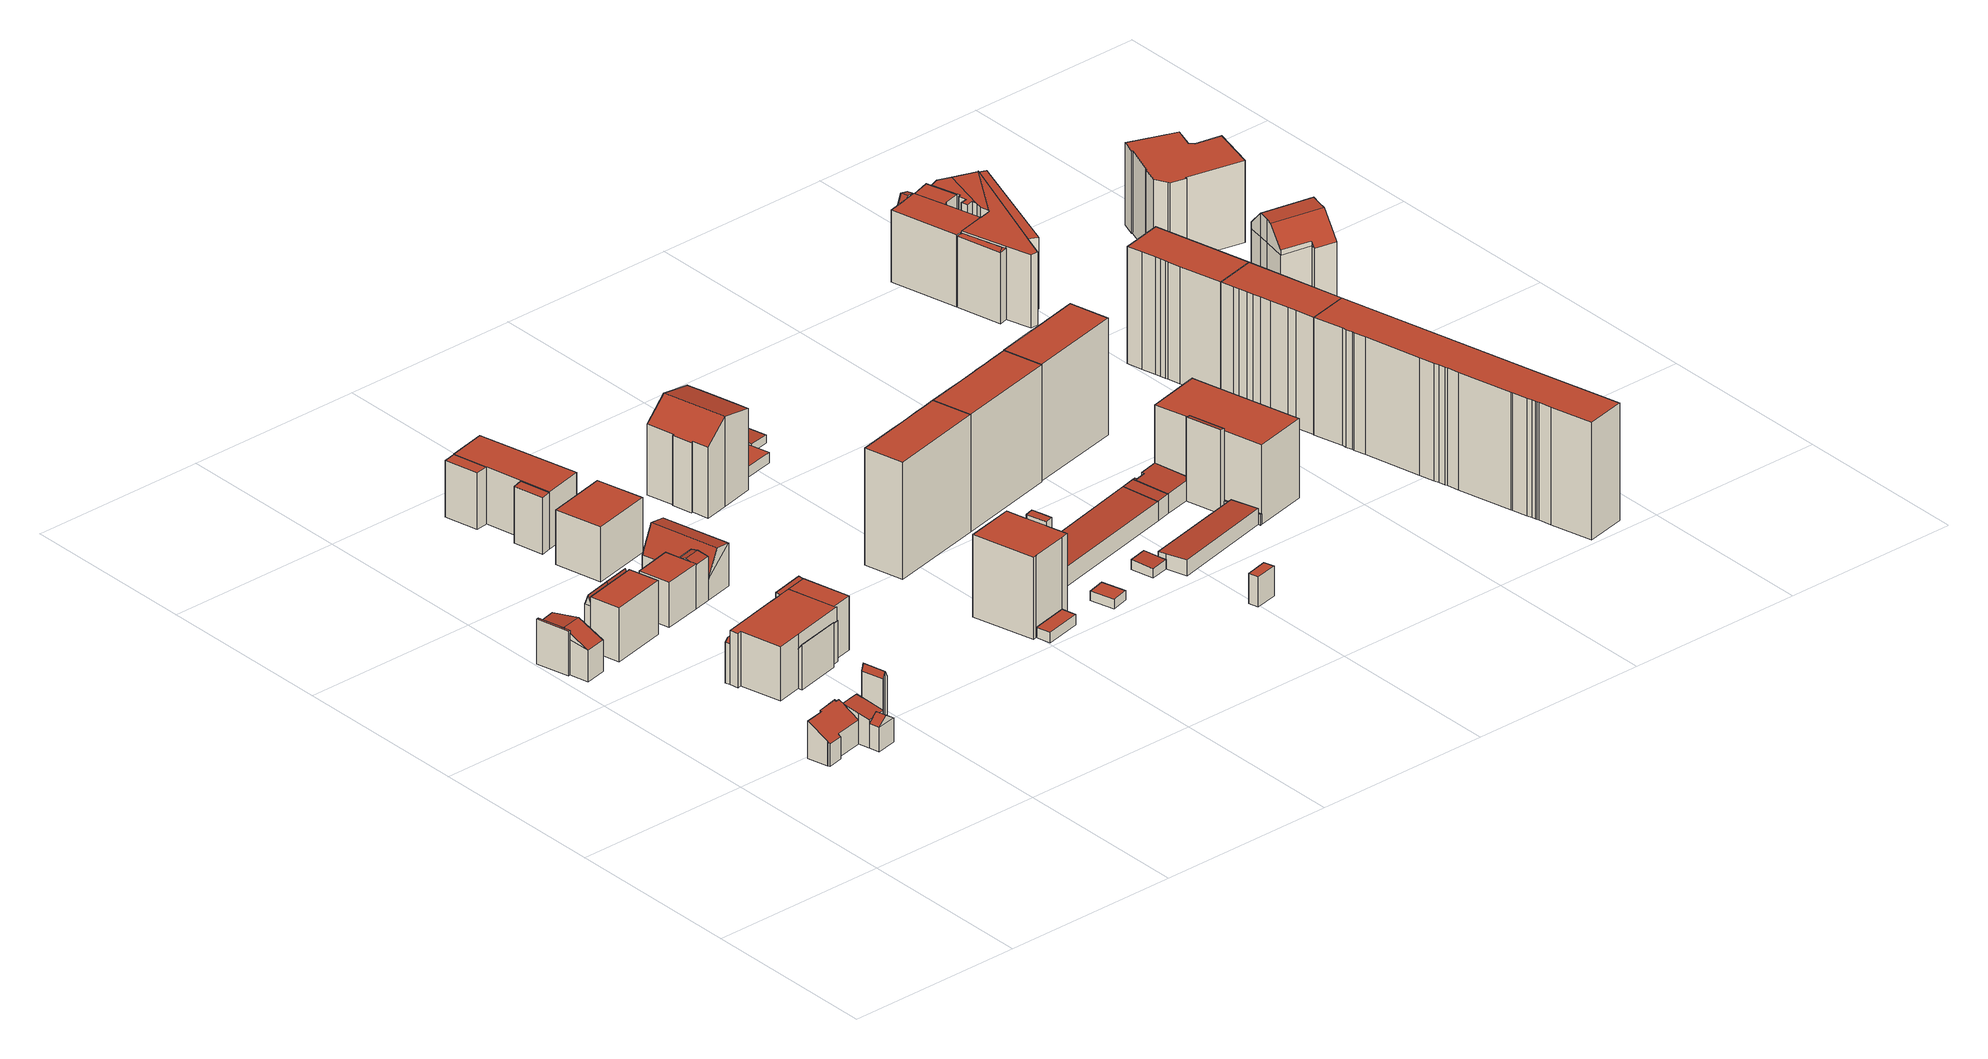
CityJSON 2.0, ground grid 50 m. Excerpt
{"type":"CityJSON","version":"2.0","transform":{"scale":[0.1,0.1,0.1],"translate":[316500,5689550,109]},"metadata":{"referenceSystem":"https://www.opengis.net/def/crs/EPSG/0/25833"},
"CityObjects":{
"building1":{"type":"Building","attributes":{"Gemeindeschluessel":14713000,"Geometrietyp2DReferenz":"3000","function":"31001_9998","roofType":"9999"},"children":["building1-1","building1-2"]},
"building1-1":{"type":"BuildingPart","attributes":{"Dachtyp_tdc":"tdcGableRoof","Dachneigung":27.53,"QualitaetDacherkennung":18,"Geometrietyp2DReferenz":"3000","roofType":"3100","measuredHeight":12.77},"parents":["building1"],"geometry":[{"type":"MultiSurface","lod":"2","boundaries":[[[0,1,2,3]],[[4,5,6,7]],[[5,0,3,6]],[[0,5,8]],[[1,0,8,9,10,11]],[[5,4,12,9,8]],[[3,2,13,7,6]],[[13,2,1,14]],[[7,13,14,4]],[[9,12,10]],[[11,14,1]],[[10,12,4,14,11]]],"semantics":{"surfaces":[{"type":"WallSurface"},{"type":"RoofSurface"},{"type":"GroundSurface"},{"type":"ClosureSurface"}],"values":[0,0,0,0,1,1,2,0,3,0,0,3]}}]},
"building1-2":{"type":"BuildingPart","attributes":{"Dachtyp_tdc":"tdcPolyFlatRoof","Dachneigung":0,"QualitaetDacherkennung":44,"Geometrietyp2DReferenz":"3000","roofType":"1000","measuredHeight":12.63},"parents":["building1"],"geometry":[{"type":"MultiSurface","lod":"2","boundaries":[[[15,16,17,13,14,11]],[[16,18,19,17]],[[18,20,4,7,19]],[[20,18,16,15,10,12]],[[13,17,19,7]],[[11,10,15]],[[12,4,20]],[[13,7,4,14]],[[14,4,12,10,11]]],"semantics":{"surfaces":[{"type":"WallSurface"},{"type":"RoofSurface"},{"type":"GroundSurface"},{"type":"ClosureSurface"}],"values":[0,0,0,1,2,0,0,3,3]}}]},
"building2":{"type":"Building","attributes":{"Gemeindeschluessel":14713000,"Geometrietyp2DReferenz":"3000","function":"31001_9998","roofType":"9999"},"children":["building2-1","building2-2","building2-3","building2-4"]},
"building2-1":{"type":"BuildingPart","attributes":{"Dachtyp_tdc":"tdcGableRoof","Dachneigung":11.84,"QualitaetDacherkennung":11,"Geometrietyp2DReferenz":"3000","roofType":"3100","measuredHeight":9.67},"parents":["building2"],"geometry":[{"type":"MultiSurface","lod":"2","boundaries":[[[21,22,23,24,25,26]],[[27,28,29,30]],[[28,31,32,29]],[[31,33,34,32]],[[31,28,27,35]],[[35,36,22,21,37,38,39,33,31]],[[25,24,40,30,29,32,34,41]],[[36,23,22]],[[40,24,23,36,35]],[[27,30,40,35]],[[39,42,43,41,34,33]],[[26,37,21]],[[38,42,39]],[[25,41,43,26]],[[26,43,42,38,37]]],"semantics":{"surfaces":[{"type":"WallSurface"},{"type":"RoofSurface"},{"type":"GroundSurface"},{"type":"ClosureSurface"}],"values":[0,0,0,0,1,1,2,0,3,3,3,0,0,3,3]}}]},
"building2-2":{"type":"BuildingPart","attributes":{"Dachtyp_tdc":"tdcFreeFormRoof","Dachneigung":64.24,"QualitaetDacherkennung":12,"Geometrietyp2DReferenz":"3000","roofType":"5000","measuredHeight":18.55},"parents":["building2"],"geometry":[{"type":"MultiSurface","lod":"2","boundaries":[[[44,45,46,34,33]],[[45,47,48,46]],[[47,49,50,48]],[[49,51,52,50]],[[51,53,54,52]],[[53,55,56,57,54]],[[53,51,49,47,45]],[[45,44,58,55,53]],[[34,46,48,50,52,54,57,41]],[[58,39,43,56,55]],[[43,41,57,56]],[[33,39,58,44]],[[33,34,41,43,39]]],"semantics":{"surfaces":[{"type":"WallSurface"},{"type":"RoofSurface"},{"type":"GroundSurface"},{"type":"ClosureSurface"}],"values":[0,0,0,0,0,0,1,1,2,0,3,0,3]}}]},
"building2-3":{"type":"BuildingPart","attributes":{"Dachtyp_tdc":"tdcPolyFlatRoof","Dachneigung":31.93,"QualitaetDacherkennung":30,"Geometrietyp2DReferenz":"3000","roofType":"2100","measuredHeight":10.83},"parents":["building2"],"geometry":[{"type":"MultiSurface","lod":"2","boundaries":[[[59,60,61,62]],[[60,63,64,61]],[[63,65,66,64]],[[65,67,68,66]],[[67,69,70,68]],[[69,71,72,70]],[[71,73,74,72]],[[73,75,76,74]],[[75,77,78,76]],[[77,79,80,78]],[[79,81,30,80]],[[81,27,30]],[[23,59,62,24]],[[23,36,81,79,77,75,73,71,69,67,65,63,60,59]],[[62,61,64,66,68,70,72,74,76,78,80,30,40,24]],[[36,35,27,81]],[[23,24,40,35,36]],[[35,40,30,27]]],"semantics":{"surfaces":[{"type":"WallSurface"},{"type":"RoofSurface"},{"type":"GroundSurface"},{"type":"ClosureSurface"}],"values":[0,0,0,0,0,0,0,0,0,0,0,0,0,1,2,0,3,3]}}]},
"building2-4":{"type":"BuildingPart","attributes":{"Dachtyp_tdc":"tdcGableRoof","Dachneigung":36.81,"QualitaetDacherkennung":69,"Geometrietyp2DReferenz":"3000","roofType":"3100","measuredHeight":8.99},"parents":["building2"],"geometry":[{"type":"MultiSurface","lod":"2","boundaries":[[[56,82,83,57]],[[82,84,85,83]],[[84,26,25,85]],[[84,82,86]],[[82,56,42,38,87,86]],[[26,84,86,87,37]],[[57,83,85,25,41]],[[43,41,25,26]],[[56,57,41,43]],[[43,42,56]],[[37,87,38]],[[26,37,38,42,43]]],"semantics":{"surfaces":[{"type":"WallSurface"},{"type":"RoofSurface"},{"type":"GroundSurface"},{"type":"ClosureSurface"}],"values":[0,0,0,0,1,1,2,3,3,0,0,3]}}]},
"building3":{"type":"Building","attributes":{"Dachtyp_tdc":"tdcFreeFormRoof","Gemeindeschluessel":14713000,"Dachneigung":71.29,"QualitaetDacherkennung":18,"Geometrietyp2DReferenz":"3000","function":"31001_9998","roofType":"5000","measuredHeight":15.23},"geometry":[{"type":"MultiSurface","lod":"2","boundaries":[[[88,89,90,91]],[[89,92,93,90]],[[92,94,95,93]],[[94,88,91,95]],[[96,97,94,92]],[[96,92,89]],[[97,96,89,88]],[[97,88,94]],[[91,90,93,95]]],"semantics":{"surfaces":[{"type":"WallSurface"},{"type":"RoofSurface"},{"type":"GroundSurface"}],"values":[0,0,0,0,1,0,1,0,2]}}]},
"building4":{"type":"Building","attributes":{"Dachtyp_tdc":"tdcPolyFlatRoof","Gemeindeschluessel":14713000,"Dachneigung":0,"QualitaetDacherkennung":51,"Geometrietyp2DReferenz":"3000","function":"31001_9998","roofType":"1000","measuredHeight":15.26},"geometry":[{"type":"MultiSurface","lod":"2","boundaries":[[[98,99,100,101]],[[99,102,103,100]],[[102,104,105,103]],[[104,106,107,105]],[[106,108,109,107]],[[108,110,111,109]],[[110,98,101,111]],[[110,108,106,104,102,99,98]],[[101,100,103,105,107,109,111]]],"semantics":{"surfaces":[{"type":"WallSurface"},{"type":"RoofSurface"},{"type":"GroundSurface"}],"values":[0,0,0,0,0,0,0,1,2]}}]},
"building5":{"type":"Building","attributes":{"Dachtyp_tdc":"tdcFreeFormRoof","Gemeindeschluessel":14713000,"Dachneigung":72.64,"QualitaetDacherkennung":22,"Geometrietyp2DReferenz":"3000","function":"31001_9998","roofType":"5000","measuredHeight":15.36},"geometry":[{"type":"MultiSurface","lod":"2","boundaries":[[[112,113,91,114]],[[113,115,95,91]],[[115,116,117,95]],[[116,112,114,117]],[[97,118,116,115]],[[97,115,113]],[[118,97,113,112]],[[118,112,116]],[[114,91,95,117]]],"semantics":{"surfaces":[{"type":"WallSurface"},{"type":"RoofSurface"},{"type":"GroundSurface"}],"values":[0,0,0,0,1,0,1,0,2]}}]},
"building6":{"type":"Building","attributes":{"Gemeindeschluessel":14713000,"Geometrietyp2DReferenz":"3000","function":"31001_9998","roofType":"9999"},"children":["building6-1","building6-2","building6-3","building6-4","building6-5"]},
"building6-1":{"type":"BuildingPart","attributes":{"Dachtyp_tdc":"tdcPolyFlatRoof","Dachneigung":0,"QualitaetDacherkennung":87,"Geometrietyp2DReferenz":"3000","roofType":"1000","measuredHeight":15.22},"parents":["building6"],"geometry":[{"type":"MultiSurface","lod":"2","boundaries":[[[119,120,121,122,123]],[[120,124,125,121]],[[120,119,126,124]],[[125,127,122,121]],[[126,128,127,125,124]],[[123,128,126,119]],[[122,127,128,123]]],"semantics":{"surfaces":[{"type":"WallSurface"},{"type":"RoofSurface"},{"type":"GroundSurface"},{"type":"ClosureSurface"}],"values":[0,0,1,2,3,0,3]}}]},
"building6-2":{"type":"BuildingPart","attributes":{"Dachtyp_tdc":"tdcPolyFlatRoof","Dachneigung":0,"QualitaetDacherkennung":69,"Geometrietyp2DReferenz":"3000","roofType":"1000","measuredHeight":15.21},"parents":["building6"],"geometry":[{"type":"MultiSurface","lod":"2","boundaries":[[[129,130,131,132,133]],[[130,134,135,131]],[[134,136,137,135]],[[136,138,139,140,137]],[[141,142,143,144,145,146]],[[124,147,148,149,125]],[[147,124,126,142,141,138,136,134,130,129]],[[132,131,135,137,140,150,145,144,127,125,149]],[[146,151,139,138,141]],[[146,145,150,151]],[[151,150,140,139]],[[128,143,142,126]],[[144,143,128,127]],[[125,127,128,126,124]],[[133,148,147,129]],[[133,132,149,148]]],"semantics":{"surfaces":[{"type":"WallSurface"},{"type":"RoofSurface"},{"type":"GroundSurface"},{"type":"ClosureSurface"}],"values":[0,0,0,0,0,0,1,2,0,3,3,0,3,3,0,3]}}]},
"building6-3":{"type":"BuildingPart","attributes":{"Dachtyp_tdc":"tdcPolyFlatRoof","Dachneigung":53.88,"QualitaetDacherkennung":31,"Geometrietyp2DReferenz":"3000","roofType":"2100","measuredHeight":12.71},"parents":["building6"],"geometry":[{"type":"MultiSurface","lod":"2","boundaries":[[[148,152,153,149]],[[152,154,155,153]],[[154,156,157,155]],[[156,158,159,157]],[[158,133,132,159]],[[133,158,156,154,152,148]],[[149,153,155,157,159,132]],[[148,149,132,133]]],"semantics":{"surfaces":[{"type":"WallSurface"},{"type":"RoofSurface"},{"type":"GroundSurface"},{"type":"ClosureSurface"}],"values":[0,0,0,0,0,1,2,3]}}]},
"building6-4":{"type":"BuildingPart","attributes":{"Dachtyp_tdc":"tdcPolyFlatRoof","Dachneigung":13.48,"QualitaetDacherkennung":32,"Geometrietyp2DReferenz":"3000","roofType":"2100","measuredHeight":15.5},"parents":["building6"],"geometry":[{"type":"MultiSurface","lod":"2","boundaries":[[[143,160,161,144]],[[160,162,163,161]],[[162,123,122,163]],[[123,162,160,143,128]],[[144,161,163,122,127]],[[127,122,123,128]],[[144,127,128,143]]],"semantics":{"surfaces":[{"type":"WallSurface"},{"type":"RoofSurface"},{"type":"GroundSurface"},{"type":"ClosureSurface"}],"values":[0,0,0,1,2,3,3]}}]},
"building6-5":{"type":"BuildingPart","attributes":{"Dachtyp_tdc":"tdcFreeFormRoof","Dachneigung":25.11,"QualitaetDacherkennung":14,"Geometrietyp2DReferenz":"3000","roofType":"5000","measuredHeight":12.63},"parents":["building6"],"geometry":[{"type":"MultiSurface","lod":"2","boundaries":[[[164,165,166,167]],[[165,168,169,166]],[[168,146,145,169]],[[139,164,167,140]],[[146,168,170]],[[168,165,171,170]],[[165,164,139,151,171]],[[151,146,170,171]],[[167,166,169,145,150,140]],[[150,145,146,151]],[[139,140,150,151]]],"semantics":{"surfaces":[{"type":"WallSurface"},{"type":"RoofSurface"},{"type":"GroundSurface"},{"type":"ClosureSurface"}],"values":[0,0,0,0,1,1,1,1,2,3,3]}}]},
"building7":{"type":"Building","attributes":{"Gemeindeschluessel":14713000,"Geometrietyp2DReferenz":"3000","function":"31001_9998","roofType":"9999"},"children":["building7-1","building7-2","building7-3"]},
"building7-1":{"type":"BuildingPart","attributes":{"Dachtyp_tdc":"tdcGableRoof","Dachneigung":10.33,"QualitaetDacherkennung":47,"Geometrietyp2DReferenz":"3000","roofType":"3100","measuredHeight":12.99},"parents":["building7"],"geometry":[{"type":"MultiSurface","lod":"2","boundaries":[[[172,173,174,175,176]],[[177,178,179,180,181]],[[177,173,182]],[[173,172,183,184,182]],[[178,177,182,184,185]],[[176,175,180,179]],[[177,181,174,173]],[[181,180,175,174]],[[176,179,178,172]],[[184,183,185]],[[185,183,172,178]]],"semantics":{"surfaces":[{"type":"WallSurface"},{"type":"RoofSurface"},{"type":"GroundSurface"},{"type":"ClosureSurface"}],"values":[0,0,0,1,1,2,0,3,3,0,3]}}]},
"building7-2":{"type":"BuildingPart","attributes":{"Dachtyp_tdc":"tdcGableRoof","Dachneigung":64.55,"QualitaetDacherkennung":21,"Geometrietyp2DReferenz":"3000","roofType":"3100","measuredHeight":13.06},"parents":["building7"],"geometry":[{"type":"MultiSurface","lod":"2","boundaries":[[[186,181,180,187]],[[174,188,189,175]],[[188,190,191,189]],[[190,186,187,191]],[[186,190,192,193]],[[188,174,181,193,192]],[[192,190,188]],[[186,193,181]],[[187,180,175,189,191]],[[175,180,181,174]]],"semantics":{"surfaces":[{"type":"WallSurface"},{"type":"RoofSurface"},{"type":"GroundSurface"},{"type":"ClosureSurface"}],"values":[0,0,0,0,1,1,0,0,2,3]}}]},
"building7-3":{"type":"BuildingPart","attributes":{"Dachtyp_tdc":"tdcPolyFlatRoof","Dachneigung":0,"QualitaetDacherkennung":35,"Geometrietyp2DReferenz":"3000","roofType":"1000","measuredHeight":12.71},"parents":["building7"],"geometry":[{"type":"MultiSurface","lod":"2","boundaries":[[[194,195,196,197]],[[195,198,172,176,196]],[[199,200,201,179,178]],[[200,194,197,201]],[[200,199,185,183,198,195,194]],[[197,196,176,179,201]],[[178,185,199]],[[183,172,198]],[[178,179,176,172]],[[178,172,183,185]]],"semantics":{"surfaces":[{"type":"WallSurface"},{"type":"RoofSurface"},{"type":"GroundSurface"},{"type":"ClosureSurface"}],"values":[0,0,0,0,1,2,0,0,3,3]}}]},
"building8":{"type":"Building","attributes":{"Dachtyp_tdc":"tdcPolyFlatRoof","Gemeindeschluessel":14713000,"Dachneigung":0,"QualitaetDacherkennung":53,"Geometrietyp2DReferenz":"3000","function":"31001_9998","roofType":"1000","measuredHeight":15.48},"geometry":[{"type":"MultiSurface","lod":"2","boundaries":[[[202,203,204,205]],[[203,206,207,204]],[[206,208,209,207]],[[208,202,205,209]],[[208,206,203,202]],[[205,204,207,209]]],"semantics":{"surfaces":[{"type":"WallSurface"},{"type":"RoofSurface"},{"type":"GroundSurface"}],"values":[0,0,0,0,1,2]}}]},
"building9":{"type":"Building","attributes":{"Gemeindeschluessel":14713000,"Geometrietyp2DReferenz":"3000","function":"31001_9998","roofType":"9999"},"children":["building9-1","building9-2","building9-3"]},
"building9-1":{"type":"BuildingPart","attributes":{"Dachtyp_tdc":"tdcPolyFlatRoof","Dachneigung":0,"QualitaetDacherkennung":76,"Geometrietyp2DReferenz":"3000","roofType":"1000","measuredHeight":16.11},"parents":["building9"],"geometry":[{"type":"MultiSurface","lod":"2","boundaries":[[[210,211,212,213]],[[211,214,215,216,212]],[[217,218,219,220,221,222]],[[223,210,213,224,225]],[[223,218,217,214,211,210]],[[213,212,216,221,220,224]],[[222,215,214,217]],[[222,221,216,215]],[[225,219,218,223]],[[225,224,220,219]]],"semantics":{"surfaces":[{"type":"WallSurface"},{"type":"RoofSurface"},{"type":"GroundSurface"},{"type":"ClosureSurface"}],"values":[0,0,0,0,1,2,0,3,0,3]}}]},
"building9-2":{"type":"BuildingPart","attributes":{"Dachtyp_tdc":"tdcPolyFlatRoof","Dachneigung":0,"QualitaetDacherkennung":71,"Geometrietyp2DReferenz":"3000","roofType":"1000","measuredHeight":16.05},"parents":["building9"],"geometry":[{"type":"MultiSurface","lod":"2","boundaries":[[[215,226,227,216]],[[226,228,229,227]],[[228,222,221,229]],[[222,228,226,215]],[[216,227,229,221]],[[216,221,222,215]]],"semantics":{"surfaces":[{"type":"WallSurface"},{"type":"RoofSurface"},{"type":"GroundSurface"},{"type":"ClosureSurface"}],"values":[0,0,0,1,2,3]}}]},
"building9-3":{"type":"BuildingPart","attributes":{"Dachtyp_tdc":"tdcPolyFlatRoof","Dachneigung":0,"QualitaetDacherkennung":72,"Geometrietyp2DReferenz":"3000","roofType":"1000","measuredHeight":16.06},"parents":["building9"],"geometry":[{"type":"MultiSurface","lod":"2","boundaries":[[[219,230,231,220]],[[230,232,233,231]],[[232,225,224,233]],[[225,232,230,219]],[[220,231,233,224]],[[220,224,225,219]]],"semantics":{"surfaces":[{"type":"WallSurface"},{"type":"RoofSurface"},{"type":"GroundSurface"},{"type":"ClosureSurface"}],"values":[0,0,0,1,2,3]}}]},
"building10":{"type":"Building","attributes":{"Dachtyp_tdc":"tdcPolyFlatRoof","Gemeindeschluessel":14713000,"Dachneigung":0,"QualitaetDacherkennung":33,"Geometrietyp2DReferenz":"3000","function":"31001_2000","roofType":"1000","measuredHeight":2.92},"geometry":[{"type":"MultiSurface","lod":"2","boundaries":[[[234,235,236,237]],[[235,238,239,236]],[[238,240,241,239]],[[240,234,237,241]],[[240,238,235,234]],[[237,236,239,241]]],"semantics":{"surfaces":[{"type":"WallSurface"},{"type":"RoofSurface"},{"type":"GroundSurface"}],"values":[0,0,0,0,1,2]}}]},
"building11":{"type":"Building","attributes":{"Gemeindeschluessel":14713000,"Geometrietyp2DReferenz":"3000","function":"31001_9998","roofType":"9999"},"children":["building11-1","building11-2"]},
"building11-1":{"type":"BuildingPart","attributes":{"Dachtyp_tdc":"tdcPolyFlatRoof","Dachneigung":0,"QualitaetDacherkennung":59,"Geometrietyp2DReferenz":"3000","roofType":"1000","measuredHeight":23.24},"parents":["building11"],"geometry":[{"type":"MultiSurface","lod":"2","boundaries":[[[242,243,244,245]],[[243,246,247,244]],[[248,249,250,251]],[[249,252,236,250]],[[252,253,237,236]],[[253,254,255,237]],[[254,242,245,255]],[[254,253,252,249,248,246,243,242]],[[245,244,247,251,250,236,237,255]],[[251,247,246,248]]],"semantics":{"surfaces":[{"type":"WallSurface"},{"type":"RoofSurface"},{"type":"GroundSurface"},{"type":"ClosureSurface"}],"values":[0,0,0,0,0,0,0,1,2,3]}}]},
"building11-2":{"type":"BuildingPart","attributes":{"Dachtyp_tdc":"tdcPolyFlatRoof","Dachneigung":3.99,"QualitaetDacherkennung":58,"Geometrietyp2DReferenz":"3000","roofType":"2100","measuredHeight":24.47},"parents":["building11"],"geometry":[{"type":"MultiSurface","lod":"2","boundaries":[[[256,257,258,247,246]],[[257,259,260,258]],[[259,261,262,260]],[[261,263,248,251,262]],[[261,259,257,256,263]],[[251,247,258,260,262]],[[256,246,248,263]],[[246,247,251,248]]],"semantics":{"surfaces":[{"type":"WallSurface"},{"type":"RoofSurface"},{"type":"GroundSurface"},{"type":"ClosureSurface"}],"values":[0,0,0,0,1,2,0,3]}}]},
"building12":{"type":"Building","attributes":{"Dachtyp_tdc":"tdcGableRoof","Gemeindeschluessel":14713000,"Dachneigung":14.08,"QualitaetDacherkennung":28,"Geometrietyp2DReferenz":"3000","function":"31001_9998","roofType":"3100","measuredHeight":25.43},"geometry":[{"type":"MultiSurface","lod":"2","boundaries":[[[264,265,266,267]],[[265,268,269,266]],[[268,270,271,269]],[[270,272,273,271]],[[272,274,275,273]],[[274,276,277,275]],[[276,278,279,277]],[[278,280,281,279]],[[280,282,283,281]],[[282,284,285,283]],[[284,286,287,285]],[[286,288,289,287]],[[288,290,291,289]],[[290,292,293,291]],[[292,264,267,293]],[[288,286,284,282,280,278,276,274,272]],[[272,270,268,265,264,292,290,288]],[[267,266,269,271,273,275,277,279,281,283,285,287,289,291,293]]],"semantics":{"surfaces":[{"type":"WallSurface"},{"type":"RoofSurface"},{"type":"GroundSurface"}],"values":[0,0,0,0,0,0,0,0,0,0,0,0,0,0,0,1,1,2]}}]},
"building13":{"type":"Building","attributes":{"Dachtyp_tdc":"tdcPolyFlatRoof","Gemeindeschluessel":14713000,"Dachneigung":0,"QualitaetDacherkennung":36,"Geometrietyp2DReferenz":"3000","function":"31001_9998","roofType":"1000","measuredHeight":33.18},"geometry":[{"type":"MultiSurface","lod":"2","boundaries":[[[294,295,296,297]],[[295,298,299,296]],[[298,300,301,299]],[[300,302,303,301]],[[302,304,305,303]],[[304,306,307,305]],[[306,308,309,307]],[[308,310,311,309]],[[310,312,313,311]],[[312,294,297,313]],[[312,310,308,306,304,302,300,298,295,294]],[[297,296,299,301,303,305,307,309,311,313]]],"semantics":{"surfaces":[{"type":"WallSurface"},{"type":"RoofSurface"},{"type":"GroundSurface"}],"values":[0,0,0,0,0,0,0,0,0,0,1,2]}}]},
"building14":{"type":"Building","attributes":{"Dachtyp_tdc":"tdcPolyFlatRoof","Gemeindeschluessel":14713000,"Dachneigung":0,"QualitaetDacherkennung":81,"Geometrietyp2DReferenz":"3000","function":"31001_2000","roofType":"1000","measuredHeight":2.69},"geometry":[{"type":"MultiSurface","lod":"2","boundaries":[[[314,315,316,317]],[[315,318,319,316]],[[318,320,321,319]],[[320,314,317,321]],[[320,318,315,314]],[[317,316,319,321]]],"semantics":{"surfaces":[{"type":"WallSurface"},{"type":"RoofSurface"},{"type":"GroundSurface"}],"values":[0,0,0,0,1,2]}}]},
"building15":{"type":"Building","attributes":{"Dachtyp_tdc":"tdcPolyFlatRoof","Gemeindeschluessel":14713000,"Dachneigung":0,"QualitaetDacherkennung":0,"Geometrietyp2DReferenz":"3000","BezugspunktDach":"2000","function":"31001_9998","measuredHeight":3},"geometry":[{"type":"MultiSurface","lod":"2","boundaries":[[[322,323,324,325]],[[325,324,326,327]],[[324,323,328,326]],[[323,322,329,328]],[[322,325,327,329]],[[327,326,328,329]]],"semantics":{"surfaces":[{"type":"RoofSurface"},{"type":"WallSurface"},{"type":"GroundSurface"}],"values":[0,1,1,1,1,2]}}]},
"building16":{"type":"Building","attributes":{"Dachtyp_tdc":"tdcPolyFlatRoof","Gemeindeschluessel":14713000,"Dachneigung":3.05,"QualitaetDacherkennung":77,"Geometrietyp2DReferenz":"3000","function":"31001_9998","roofType":"2100","measuredHeight":6.07},"geometry":[{"type":"MultiSurface","lod":"2","boundaries":[[[330,331,332,333]],[[331,334,335,332]],[[334,336,337,335]],[[336,338,339,337]],[[338,340,341,339]],[[340,342,343,341]],[[342,330,333,343]],[[342,340,338,336,334,331,330]],[[333,332,335,337,339,341,343]]],"semantics":{"surfaces":[{"type":"WallSurface"},{"type":"RoofSurface"},{"type":"GroundSurface"}],"values":[0,0,0,0,0,0,0,1,2]}}]},
"building17":{"type":"Building","attributes":{"Dachtyp_tdc":"tdcPolyFlatRoof","Gemeindeschluessel":14713000,"Dachneigung":3.43,"QualitaetDacherkennung":65,"Geometrietyp2DReferenz":"3000","function":"31001_9998","roofType":"2100","measuredHeight":2.63},"geometry":[{"type":"MultiSurface","lod":"2","boundaries":[[[344,345,346,347]],[[345,348,349,346]],[[348,350,351,349]],[[350,344,347,351]],[[350,348,345,344]],[[347,346,349,351]]],"semantics":{"surfaces":[{"type":"WallSurface"},{"type":"RoofSurface"},{"type":"GroundSurface"}],"values":[0,0,0,0,1,2]}}]},
"building18":{"type":"Building","attributes":{"Dachtyp_tdc":"tdcPolyFlatRoof","Gemeindeschluessel":14713000,"Dachneigung":2.77,"QualitaetDacherkennung":77,"Geometrietyp2DReferenz":"3000","function":"31001_2000","roofType":"2100","measuredHeight":2.94},"geometry":[{"type":"MultiSurface","lod":"2","boundaries":[[[352,353,354,355]],[[353,356,357,354]],[[356,358,359,357]],[[358,360,361,359]],[[360,352,355,361]],[[360,358,356,353,352]],[[355,354,357,359,361]]],"semantics":{"surfaces":[{"type":"WallSurface"},{"type":"RoofSurface"},{"type":"GroundSurface"}],"values":[0,0,0,0,0,1,2]}}]},
"building19":{"type":"Building","attributes":{"Dachtyp_tdc":"tdcPolyFlatRoof","Gemeindeschluessel":14713000,"Dachneigung":0,"QualitaetDacherkennung":54,"Geometrietyp2DReferenz":"3000","function":"31001_2000","roofType":"1000","measuredHeight":8.53},"geometry":[{"type":"MultiSurface","lod":"2","boundaries":[[[362,363,364,365]],[[363,366,367,364]],[[366,368,369,367]],[[368,362,365,369]],[[368,366,363,362]],[[365,364,367,369]]],"semantics":{"surfaces":[{"type":"WallSurface"},{"type":"RoofSurface"},{"type":"GroundSurface"}],"values":[0,0,0,0,1,2]}}]},
"building20":{"type":"Building","attributes":{"Dachtyp_tdc":"tdcPolyFlatRoof","Gemeindeschluessel":14713000,"Dachneigung":0,"QualitaetDacherkennung":38,"Geometrietyp2DReferenz":"3000","function":"31001_9998","roofType":"1000","measuredHeight":33.11},"geometry":[{"type":"MultiSurface","lod":"2","boundaries":[[[312,310,311,313]],[[310,370,371,311]],[[370,372,373,371]],[[372,374,375,373]],[[374,376,377,375]],[[376,378,379,377]],[[378,380,381,379]],[[380,382,383,381]],[[382,384,385,383]],[[384,386,387,385]],[[386,388,389,387]],[[388,390,391,389]],[[390,312,313,391]],[[390,388,386,384,382,380,378,376,374,372,370,310,312]],[[313,311,371,373,375,377,379,381,383,385,387,389,391]]],"semantics":{"surfaces":[{"type":"WallSurface"},{"type":"RoofSurface"},{"type":"GroundSurface"}],"values":[0,0,0,0,0,0,0,0,0,0,0,0,0,1,2]}}]},
"building21":{"type":"Building","attributes":{"Dachtyp_tdc":"tdcPolyFlatRoof","Gemeindeschluessel":14713000,"Dachneigung":2.66,"QualitaetDacherkennung":83,"Geometrietyp2DReferenz":"3000","function":"31001_9998","roofType":"2100","measuredHeight":4.47},"geometry":[{"type":"MultiSurface","lod":"2","boundaries":[[[392,393,394,395]],[[393,396,361,394]],[[396,397,359,361]],[[397,398,399,359]],[[398,392,395,399]],[[398,397,396,393,392]],[[395,394,361,359,399]]],"semantics":{"surfaces":[{"type":"WallSurface"},{"type":"RoofSurface"},{"type":"GroundSurface"}],"values":[0,0,0,0,0,1,2]}}]},
"building22":{"type":"Building","attributes":{"Dachtyp_tdc":"tdcPolyFlatRoof","Gemeindeschluessel":14713000,"Dachneigung":3.14,"QualitaetDacherkennung":85,"Geometrietyp2DReferenz":"3000","function":"31001_9998","roofType":"2100","measuredHeight":6.06},"geometry":[{"type":"MultiSurface","lod":"2","boundaries":[[[400,401,402,403]],[[401,342,343,402]],[[342,340,341,343]],[[340,400,403,341]],[[340,342,401,400]],[[403,402,343,341]]],"semantics":{"surfaces":[{"type":"WallSurface"},{"type":"RoofSurface"},{"type":"GroundSurface"}],"values":[0,0,0,0,1,2]}}]},
"building23":{"type":"Building","attributes":{"Dachtyp_tdc":"tdcPolyFlatRoof","Gemeindeschluessel":14713000,"Dachneigung":3.06,"QualitaetDacherkennung":70,"Geometrietyp2DReferenz":"3000","function":"31001_9998","roofType":"2100","measuredHeight":6.09},"geometry":[{"type":"MultiSurface","lod":"2","boundaries":[[[404,405,402,406]],[[405,400,403,402]],[[400,407,408,403]],[[407,409,410,408]],[[409,411,412,410]],[[411,413,414,412]],[[413,415,416,414]],[[415,417,418,416]],[[417,404,406,418]],[[417,415,413,411,409,407,400,405,404]],[[406,402,403,408,410,412,414,416,418]]],"semantics":{"surfaces":[{"type":"WallSurface"},{"type":"RoofSurface"},{"type":"GroundSurface"}],"values":[0,0,0,0,0,0,0,0,0,1,2]}}]},
"building24":{"type":"Building","attributes":{"Dachtyp_tdc":"tdcPolyFlatRoof","Gemeindeschluessel":14713000,"Dachneigung":0,"QualitaetDacherkennung":42,"Geometrietyp2DReferenz":"3000","function":"31001_9998","roofType":"1000","measuredHeight":33.04},"geometry":[{"type":"MultiSurface","lod":"2","boundaries":[[[419,420,421,422]],[[420,423,424,421]],[[423,425,426,424]],[[425,427,428,426]],[[427,429,430,428]],[[429,431,432,430]],[[431,433,434,432]],[[433,435,436,434]],[[435,419,422,436]],[[435,433,431,429,427,425,423,420,419]],[[422,421,424,426,428,430,432,434,436]]],"semantics":{"surfaces":[{"type":"WallSurface"},{"type":"RoofSurface"},{"type":"GroundSurface"}],"values":[0,0,0,0,0,0,0,0,0,1,2]}}]},
"building25":{"type":"Building","attributes":{"Gemeindeschluessel":14713000,"Geometrietyp2DReferenz":"3000","function":"31001_9998","roofType":"9999"},"children":["building25-1","building25-2","building25-3"]},
"building25-1":{"type":"BuildingPart","attributes":{"Dachtyp_tdc":"tdcPolyFlatRoof","Dachneigung":0,"QualitaetDacherkennung":0,"Geometrietyp2DReferenz":"3000","roofType":"9999","measuredHeight":3},"parents":["building25"],"geometry":[{"type":"MultiSurface","lod":"2","boundaries":[[[437,438,439,440,441,442,443]],[[442,441,444,445]],[[441,440,395,444]],[[440,439,399,395]],[[439,438,446,399]],[[437,443,418,447]],[[418,445,444,395,399,446,447]],[[445,418,443,442]],[[447,446,438,437]]],"semantics":{"surfaces":[{"type":"RoofSurface"},{"type":"WallSurface"},{"type":"GroundSurface"},{"type":"ClosureSurface"}],"values":[0,1,1,1,1,1,2,3,3]}}]},
"building25-2":{"type":"BuildingPart","attributes":{"Dachtyp_tdc":"tdcPolyFlatRoof","Dachneigung":14.66,"QualitaetDacherkennung":34,"Geometrietyp2DReferenz":"3000","roofType":"2100","measuredHeight":23.75},"parents":["building25"],"geometry":[{"type":"MultiSurface","lod":"2","boundaries":[[[448,449,437,447,406]],[[450,451,452,446,438]],[[451,448,406,452]],[[451,450,449,448]],[[406,447,446,452]],[[438,437,449,450]],[[438,446,447,437]]],"semantics":{"surfaces":[{"type":"WallSurface"},{"type":"RoofSurface"},{"type":"GroundSurface"},{"type":"ClosureSurface"}],"values":[0,0,0,1,2,0,3]}}]},
"building25-3":{"type":"BuildingPart","attributes":{"Dachtyp_tdc":"tdcPolyFlatRoof","Dachneigung":0,"QualitaetDacherkennung":46,"Geometrietyp2DReferenz":"3000","roofType":"1000","measuredHeight":22.43},"parents":["building25"],"geometry":[{"type":"MultiSurface","lod":"2","boundaries":[[[453,454,455,456]],[[454,457,458,455]],[[457,459,460,458]],[[459,461,442,445,460]],[[462,463,416,418,443]],[[463,453,456,416]],[[463,462,461,459,457,454,453]],[[456,455,458,460,445,418,416]],[[443,442,461,462]],[[443,418,445,442]]],"semantics":{"surfaces":[{"type":"WallSurface"},{"type":"RoofSurface"},{"type":"GroundSurface"},{"type":"ClosureSurface"}],"values":[0,0,0,0,0,0,1,2,0,3]}}]},
"building26":{"type":"Building","attributes":{"Dachtyp_tdc":"tdcPolyFlatRoof","Gemeindeschluessel":14713000,"Dachneigung":0,"QualitaetDacherkennung":80,"Geometrietyp2DReferenz":"3000","function":"31001_9998","roofType":"1000","measuredHeight":33.21},"geometry":[{"type":"MultiSurface","lod":"2","boundaries":[[[464,465,466,467]],[[465,468,469,466]],[[468,470,471,469]],[[470,472,473,471]],[[472,474,475,473]],[[474,476,477,475]],[[476,478,479,477]],[[478,480,481,479]],[[480,482,483,481]],[[482,484,485,483]],[[484,486,487,485]],[[486,488,489,487]],[[488,490,491,489]],[[490,492,493,491]],[[492,494,495,493]],[[494,496,497,495]],[[496,498,499,497]],[[498,500,501,499]],[[500,502,503,501]],[[502,504,505,503]],[[504,506,507,505]],[[506,508,509,507]],[[508,510,511,509]],[[510,464,467,511]],[[510,508,506,504,502,500,498,496,494,492,490,488,486,484,482,480,478,476,474,472,470,468,465,464]],[[467,466,469,471,473,475,477,479,481,483,485,487,489,491,493,495,497,499,501,503,505,507,509,511]]],"semantics":{"surfaces":[{"type":"WallSurface"},{"type":"RoofSurface"},{"type":"GroundSurface"}],"values":[0,0,0,0,0,0,0,0,0,0,0,0,0,0,0,0,0,0,0,0,0,0,0,0,1,2]}}]},
"building27":{"type":"Building","attributes":{"Dachtyp_tdc":"tdcPolyFlatRoof","Gemeindeschluessel":14713000,"Dachneigung":0,"QualitaetDacherkennung":71,"Geometrietyp2DReferenz":"3000","function":"31001_9998","roofType":"1000","measuredHeight":33.08},"geometry":[{"type":"MultiSurface","lod":"2","boundaries":[[[486,512,513,514]],[[512,515,516,513]],[[515,517,518,516]],[[517,519,520,518]],[[519,521,522,520]],[[521,523,524,522]],[[523,525,526,524]],[[525,527,528,526]],[[527,529,530,528]],[[529,531,532,530]],[[531,488,533,532]],[[488,486,514,533]],[[488,531,529,527,525,523,521,519,517,515,512,486]],[[514,513,516,518,520,522,524,526,528,530,532,533]]],"semantics":{"surfaces":[{"type":"WallSurface"},{"type":"RoofSurface"},{"type":"GroundSurface"}],"values":[0,0,0,0,0,0,0,0,0,0,0,0,1,2]}}]},
"building28":{"type":"Building","attributes":{"Dachtyp_tdc":"tdcPolyFlatRoof","Gemeindeschluessel":14713000,"Dachneigung":0,"QualitaetDacherkennung":62,"Geometrietyp2DReferenz":"3000","function":"31001_9998","roofType":"1000","measuredHeight":33.08},"geometry":[{"type":"MultiSurface","lod":"2","boundaries":[[[534,535,536,537]],[[535,538,539,536]],[[538,540,541,539]],[[540,542,543,541]],[[542,544,545,543]],[[544,546,547,545]],[[546,531,532,547]],[[531,529,530,532]],[[529,548,549,530]],[[548,534,537,549]],[[548,529,531,546,544,542,540,538,535,534]],[[537,536,539,541,543,545,547,532,530,549]]],"semantics":{"surfaces":[{"type":"WallSurface"},{"type":"RoofSurface"},{"type":"GroundSurface"}],"values":[0,0,0,0,0,0,0,0,0,0,1,2]}}]},
"building29":{"type":"Building","attributes":{"Gemeindeschluessel":14713000,"Geometrietyp2DReferenz":"3000","function":"31001_9998","roofType":"9999"},"children":["building29-1","building29-2","building29-3","building29-4","building29-5","building29-6","building29-7","building29-8","building29-9"]},
"building29-1":{"type":"BuildingPart","attributes":{"Dachtyp_tdc":"tdcPolyFlatRoof","Dachneigung":0,"QualitaetDacherkennung":38,"Geometrietyp2DReferenz":"3000","roofType":"1000","measuredHeight":20.47},"parents":["building29"],"geometry":[{"type":"MultiSurface","lod":"2","boundaries":[[[550,551,552,553,554]],[[551,555,556,552]],[[555,557,558,556]],[[557,559,558]],[[560,561,562,563,564]],[[561,565,566,562]],[[565,567,568,569,566]],[[570,567,565,561,560,571,557,555,551,550]],[[553,552,556,558,572,563,562,566,569,573]],[[574,559,557,571]],[[572,558,559,574,575]],[[564,575,574,571,560]],[[564,563,572,575]],[[576,568,567,570,577]],[[576,573,569,568]],[[554,577,570,550]],[[553,573,576,577,554]]],"semantics":{"surfaces":[{"type":"WallSurface"},{"type":"RoofSurface"},{"type":"GroundSurface"},{"type":"ClosureSurface"}],"values":[0,0,0,0,0,0,0,1,2,0,3,0,3,0,3,0,3]}}]},
"building29-2":{"type":"BuildingPart","attributes":{"Dachtyp_tdc":"tdcPolyFlatRoof","Dachneigung":0,"QualitaetDacherkennung":57,"Geometrietyp2DReferenz":"3000","roofType":"1000","measuredHeight":20.28},"parents":["building29"],"geometry":[{"type":"MultiSurface","lod":"2","boundaries":[[[578,554,553,579,580]],[[581,582,583,584,585]],[[582,586,587,583]],[[586,588,589,590,587]],[[591,592,593,594,588,586,582,581,577,554,578]],[[553,573,584,583,587,590,595,596,579]],[[585,576,577,581]],[[573,553,554,577,576]],[[585,584,573,576]],[[594,589,588]],[[592,597,595,590,589]],[[592,589,594,593]],[[598,597,592,591]],[[598,599,596,595,597]],[[580,599,598,591,578]],[[580,579,596,599]]],"semantics":{"surfaces":[{"type":"WallSurface"},{"type":"RoofSurface"},{"type":"GroundSurface"},{"type":"ClosureSurface"}],"values":[0,0,0,0,1,2,0,3,3,0,3,3,0,3,0,3]}}]},
"building29-3":{"type":"BuildingPart","attributes":{"Dachtyp_tdc":"tdcFreeFormRoof","Dachneigung":34.98,"QualitaetDacherkennung":28,"Geometrietyp2DReferenz":"3000","roofType":"5000","measuredHeight":20.84},"parents":["building29"],"geometry":[{"type":"MultiSurface","lod":"2","boundaries":[[[568,600,601,569]],[[600,585,584,601]],[[602,576,585]],[[603,602,585,600]],[[603,600,568]],[[602,603,568,576]],[[569,601,584,573]],[[584,585,576,573]],[[569,573,576,568]]],"semantics":{"surfaces":[{"type":"WallSurface"},{"type":"RoofSurface"},{"type":"GroundSurface"},{"type":"ClosureSurface"}],"values":[0,0,1,1,1,1,2,3,3]}}]},
"building29-4":{"type":"BuildingPart","attributes":{"Dachtyp_tdc":"tdcGableRoof","Dachneigung":66.9,"QualitaetDacherkennung":12,"Geometrietyp2DReferenz":"3000","roofType":"3100","measuredHeight":20.95},"parents":["building29"],"geometry":[{"type":"MultiSurface","lod":"2","boundaries":[[[589,604,605,590]],[[604,606,607,605]],[[606,592,595,607]],[[606,604,608]],[[604,589,594,609,608]],[[592,606,608,609,593]],[[590,605,607,595]],[[589,590,595,592]],[[593,609,594]],[[592,593,594,589]]],"semantics":{"surfaces":[{"type":"WallSurface"},{"type":"RoofSurface"},{"type":"GroundSurface"},{"type":"ClosureSurface"}],"values":[0,0,0,0,1,1,2,3,0,3]}}]},
"building29-5":{"type":"BuildingPart","attributes":{"Dachtyp_tdc":"tdcPolyFlatRoof","Dachneigung":0,"QualitaetDacherkennung":40,"Geometrietyp2DReferenz":"3000","roofType":"1000","measuredHeight":20.17},"parents":["building29"],"geometry":[{"type":"MultiSurface","lod":"2","boundaries":[[[575,610,611,572]],[[610,612,613,611]],[[612,564,563,613]],[[564,612,610,575]],[[572,611,613,563]],[[572,563,564,575]]],"semantics":{"surfaces":[{"type":"WallSurface"},{"type":"RoofSurface"},{"type":"GroundSurface"},{"type":"ClosureSurface"}],"values":[0,0,0,1,2,3]}}]},
"building29-6":{"type":"BuildingPart","attributes":{"Dachtyp_tdc":"tdcFreeFormRoof","Dachneigung":63.9,"QualitaetDacherkennung":39,"Geometrietyp2DReferenz":"3000","roofType":"5000","measuredHeight":17.72},"parents":["building29"],"geometry":[{"type":"MultiSurface","lod":"2","boundaries":[[[614,615,616,617]],[[615,580,579,616]],[[618,614,617,619]],[[580,615,620]],[[615,614,621,620]],[[614,618,621]],[[618,599,580,620,621]],[[617,616,579,596,619]],[[599,596,579,580]],[[619,596,599,618]]],"semantics":{"surfaces":[{"type":"WallSurface"},{"type":"RoofSurface"},{"type":"GroundSurface"},{"type":"ClosureSurface"}],"values":[0,0,0,1,1,1,1,2,3,3]}}]},
"building29-7":{"type":"BuildingPart","attributes":{"Dachtyp_tdc":"tdcPolyFlatRoof","Dachneigung":0,"QualitaetDacherkennung":43,"Geometrietyp2DReferenz":"3000","roofType":"1000","measuredHeight":20.39},"parents":["building29"],"geometry":[{"type":"MultiSurface","lod":"2","boundaries":[[[559,622,623,558]],[[622,624,625,623]],[[626,574,572,627]],[[574,626,624,622,559]],[[623,625,627,572,558]],[[626,627,625,624]],[[558,572,574,559]]],"semantics":{"surfaces":[{"type":"WallSurface"},{"type":"RoofSurface"},{"type":"GroundSurface"},{"type":"ClosureSurface"}],"values":[0,0,0,1,2,3,3]}}]},
"building29-8":{"type":"BuildingPart","attributes":{"Dachtyp_tdc":"tdcPolyFlatRoof","Dachneigung":0,"QualitaetDacherkennung":35,"Geometrietyp2DReferenz":"3000","roofType":"1000","measuredHeight":20.39},"parents":["building29"],"geometry":[{"type":"MultiSurface","lod":"2","boundaries":[[[628,629,630,631]],[[629,632,630]],[[633,634,635,636,637]],[[634,626,627,635]],[[638,639,625,624]],[[638,640,641,639]],[[640,642,643,641]],[[642,644,645,643]],[[644,646,647,645]],[[646,628,631,647]],[[646,644,642,640,638,624,626,634,633,629,628]],[[631,630,636,635,627,625,639,641,643,645,647]],[[637,632,629,633]],[[637,636,630,632]],[[626,624,625,627]]],"semantics":{"surfaces":[{"type":"WallSurface"},{"type":"RoofSurface"},{"type":"GroundSurface"},{"type":"ClosureSurface"}],"values":[0,0,0,0,0,0,0,0,0,0,1,2,0,3,3]}}]},
"building29-9":{"type":"BuildingPart","attributes":{"Dachtyp_tdc":"tdcPolyFlatRoof","Dachneigung":0,"QualitaetDacherkennung":42,"Geometrietyp2DReferenz":"3000","roofType":"1000","measuredHeight":20.17},"parents":["building29"],"geometry":[{"type":"MultiSurface","lod":"2","boundaries":[[[648,637,636,649]],[[632,650,651,630]],[[650,652,618,619,651]],[[597,648,649,595]],[[597,598,652,650,632,637,648]],[[649,636,630,651,619,596,595]],[[630,636,637,632]],[[599,618,652,598]],[[599,596,619,618]],[[595,596,599,598,597]]],"semantics":{"surfaces":[{"type":"WallSurface"},{"type":"RoofSurface"},{"type":"GroundSurface"},{"type":"ClosureSurface"}],"values":[0,0,0,0,1,2,3,0,3,3]}}]},
"building30":{"type":"Building","attributes":{"Dachtyp_tdc":"tdcFreeFormRoof","Gemeindeschluessel":14713000,"Dachneigung":47.28,"QualitaetDacherkennung":59,"Geometrietyp2DReferenz":"3000","function":"31001_9998","roofType":"5000","measuredHeight":22.26},"geometry":[{"type":"MultiSurface","lod":"2","boundaries":[[[653,654,655,656]],[[654,657,658,655]],[[657,659,660,658]],[[659,661,662,660]],[[661,663,664,662]],[[663,665,666,664]],[[665,667,668,666]],[[667,669,670,668]],[[669,671,672,670]],[[671,673,674,672]],[[673,675,676,674]],[[675,677,678,676]],[[677,653,656,678]],[[679,680,681,682,683,677,675]],[[684,685,686,687,688,689]],[[690,688,687,691,681,680]],[[654,682,681,691,657]],[[657,691,687,659]],[[671,690,680,679,673]],[[669,688,690,671]],[[667,689,688,669]],[[665,684,689,667]],[[659,687,686,661]],[[661,686,685,663]],[[663,685,684,665]],[[653,683,682,654]],[[677,683,653]],[[673,679,675]],[[656,655,658,660,662,664,666,668,670,672,674,676,678]]],"semantics":{"surfaces":[{"type":"WallSurface"},{"type":"RoofSurface"},{"type":"GroundSurface"}],"values":[0,0,0,0,0,0,0,0,0,0,0,0,0,1,1,1,0,0,0,0,0,0,0,0,0,0,0,0,2]}}]},
"building31":{"type":"Building","attributes":{"Dachtyp_tdc":"tdcPolyFlatRoof","Gemeindeschluessel":14713000,"Dachneigung":0,"QualitaetDacherkennung":37,"Geometrietyp2DReferenz":"3000","function":"31001_9998","roofType":"1000","measuredHeight":23.24},"geometry":[{"type":"MultiSurface","lod":"2","boundaries":[[[692,693,694,695]],[[693,696,697,694]],[[696,698,699,697]],[[698,700,701,699]],[[700,702,703,701]],[[702,704,705,703]],[[704,706,707,705]],[[706,708,709,707]],[[708,710,711,709]],[[710,712,713,711]],[[712,714,715,713]],[[714,716,717,715]],[[716,718,719,717]],[[718,720,721,719]],[[720,722,723,721]],[[722,692,695,723]],[[722,720,718,716,714,712,710,708,706,704,702,700,698,696,693,692]],[[695,694,697,699,701,703,705,707,709,711,713,715,717,719,721,723]]],"semantics":{"surfaces":[{"type":"WallSurface"},{"type":"RoofSurface"},{"type":"GroundSurface"}],"values":[0,0,0,0,0,0,0,0,0,0,0,0,0,0,0,0,1,2]}}]}
},
"vertices":[
[100,1118,98],[42,1105,98],[42,1105,9],[100,1118,9],[9,1252,122],[67,1266,122],[67,1266,9],[9,1252,9],[84,1189,136],[26,1176,136],[27,1173,135],[30,1159,127],[25,1183,135],[30,1159,9],[30,1159,107],
[30,1159,135],[24,1157,135],[24,1157,9],[3,1251,135],[3,1251,9],[9,1252,135],
[351,428,88],[344,459,95],[344,459,77],[344,459,9],[351,428,9],[351,428,78],[331,516,94],[386,528,94],[386,528,9],[331,516,9],[389,518,105],[389,518,9],[392,503,102],[392,503,9],[334,506,105],[335,501,104],[365,431,88],[392,436,88],[406,439,88],[334,506,9],[406,439,9],[406,439,78],[406,439,76],
[392,503,176],[400,505,194],[400,505,9],[408,507,176],[408,507,9],[409,504,176],[409,504,9],[422,442,176],[422,442,9],[414,441,194],[414,441,9],[408,440,181],[408,440,76],[408,440,9],[406,439,176],
[264,441,77],[265,433,72],[265,433,9],[264,441,9],[223,424,73],[223,424,9],[221,429,76],[221,429,9],[221,431,77],[221,431,9],[207,489,114],[207,489,9],[262,501,114],[262,501,9],[262,503,115],[262,503,9],[261,505,116],[261,505,9],[319,518,117],[319,518,9],[320,514,114],[320,514,9],[331,516,114],
[414,410,76],[414,410,9],[358,398,78],[358,398,9],[385,404,98],[379,434,98],
[220,1229,131],[146,1212,131],[146,1212,9],[220,1229,9],[141,1233,131],[141,1233,9],[215,1249,131],[215,1249,9],[144,1222,161],[217,1239,162],
[315,1161,161],[160,1127,161],[160,1127,8],[315,1161,8],[141,1211,161],[141,1211,8],[146,1212,161],[146,1212,8],[220,1229,161],[220,1229,8],[293,1245,161],[293,1245,8],[296,1246,161],[296,1246,8],
[293,1245,129],[220,1229,129],[293,1245,9],[215,1249,129],[288,1265,129],[288,1265,9],[291,1255,162],
[583,935,163],[613,802,163],[613,802,10],[583,935,10],[583,935,162],[554,789,163],[554,789,10],[524,922,163],[524,922,10],[524,922,162],
[402,747,163],[332,731,163],[332,731,10],[402,747,10],[402,747,122],[306,848,163],[306,848,10],[295,845,163],[295,845,10],[290,869,163],[290,869,125],[290,869,10],[452,906,163],[491,915,163],[491,915,162],[491,915,10],[452,906,10],[452,906,133],[556,782,163],[556,782,122],[556,782,10],[300,872,10],[300,872,133],
[557,779,126],[557,779,10],[529,772,126],[529,772,10],[531,764,138],[531,764,10],[405,736,138],[405,736,10],
[488,928,165],[488,928,10],[580,949,165],[580,949,10],
[287,883,125],[297,886,133],[297,886,10],[287,883,10],[449,920,133],[449,920,10],[444,911,137],[303,880,137],
[451,1240,135],[499,1251,135],[499,1251,66],[499,1251,9],[451,1240,9],[510,1201,133],[462,1190,133],[462,1190,9],[510,1201,9],[510,1201,66],[503,1233,139],[452,1235,136],[455,1222,139],[458,1208,136],
[591,1219,130],[591,1219,9],[467,1394,66],[467,1394,9],[549,1412,130],[549,1412,9],[502,1401,140],[544,1208,140],
[336,1256,136],[442,1280,136],[442,1280,9],[336,1256,9],[451,1240,136],[462,1190,136],[355,1167,136],[355,1167,9],
[535,1471,166],[369,1434,166],[369,1434,11],[535,1471,11],[339,1566,166],[339,1566,11],[505,1603,166],[505,1603,11],
[422,1940,172],[485,1657,172],[485,1657,11],[422,1940,11],[375,1630,172],[375,1630,171],[375,1630,11],[358,1716,172],[338,1819,172],[338,1819,171],[338,1819,11],[358,1716,11],[358,1716,171],[318,1916,172],[318,1916,11],[318,1916,171],
[347,1622,171],[347,1622,11],[330,1708,171],[330,1708,11],
[303,1813,171],[303,1813,11],[284,1908,171],[284,1908,11],
[991,547,40],[1093,570,40],[1093,570,11],[991,547,11],[1102,529,40],[1102,529,11],[1000,506,40],[1000,506,11],
[938,721,243],[1073,751,243],[1073,751,11],[938,721,11],[1086,693,243],[1086,693,11],[1100,635,243],[1114,575,243],[1114,575,11],[1100,635,11],[1093,570,243],[991,547,243],[979,544,243],[979,544,11],
[1086,693,254],[1108,698,256],[1108,698,11],[1117,657,256],[1117,657,11],[1121,639,256],[1121,639,11],[1100,635,254],
[751,1539,203],[739,1594,203],[739,1594,5],[751,1539,5],[742,1595,205],[742,1595,5],[725,1673,205],[725,1673,5],[792,1688,259],[792,1688,5],[884,1707,236],[884,1707,5],[886,1697,236],[886,1697,5],[892,1672,236],[892,1672,5],[917,1558,236],[917,1558,5],[921,1540,236],[921,1540,5],[922,1536,236],[922,1536,5],[924,1529,236],[924,1529,5],[832,1509,259],[832,1509,5],[765,1494,205],[765,1494,5],[755,1540,205],[755,1540,5],
[924,961,343],[899,1072,343],[899,1072,12],[924,961,12],[1018,1098,343],[1018,1098,12],[1053,1106,343],[1053,1106,12],[1075,1111,343],[1075,1111,12],[1100,1117,343],[1100,1117,12],[1130,1123,343],[1130,1123,12],[1136,1124,343],[1136,1124,12],[1169,1132,343],[1169,1132,12],[1194,1021,343],[1194,1021,12],
[1219,523,38],[1202,591,38],[1202,591,11],[1219,523,11],[1250,604,38],[1250,604,11],[1268,536,38],[1268,536,11],
[1027,1644,39],[930,1622,39],[943,1565,39],[1040,1586,39],[943,1565,9],[1040,1586,9],[930,1622,9],[1027,1644,9],
[1117,657,67],[1108,698,70],[1108,698,12],[1117,657,12],[1086,693,70],[1086,693,12],[1073,751,73],[1073,751,12],[1133,764,73],[1133,764,12],[1544,863,73],[1544,863,12],[1568,761,67],[1568,761,12],
[1096,1660,32],[1038,1647,36],[1038,1647,10],[1096,1660,10],[1019,1736,36],[1019,1736,10],[1077,1748,32],[1077,1748,10],
[1385,569,38],[1370,633,41],[1370,633,12],[1385,569,12],[1421,645,41],[1421,645,12],[1431,604,39],[1431,604,12],[1436,581,38],[1436,581,12],
[1550,315,96],[1488,301,96],[1488,301,11],[1550,315,11],[1482,330,96],[1482,330,11],[1543,344,96],[1543,344,11],
[1193,1137,343],[1193,1137,12],[1218,1142,343],[1218,1142,12],[1244,1148,343],[1244,1148,12],[1285,1157,343],[1285,1157,12],[1327,1166,343],[1327,1166,12],[1346,1171,343],[1346,1171,12],[1372,1176,343],[1372,1176,12],[1405,1184,343],[1405,1184,12],[1411,1185,343],[1411,1185,12],[1451,1194,343],[1451,1194,12],[1476,1083,343],[1476,1083,12],
[1740,591,57],[1453,523,57],[1453,523,12],[1740,591,12],[1436,581,54],[1431,604,53],[1722,670,53],[1722,670,12],
[1584,872,73],[1609,771,67],[1609,771,12],[1584,872,12],
[1680,787,68],[1609,771,68],[1680,787,12],[1591,874,73],[1591,874,12],[1592,867,73],[1592,867,12],[1621,874,73],[1621,874,12],[1620,882,73],[1620,882,12],[1674,895,73],[1674,895,12],[1698,791,68],[1698,791,12],
[1476,1083,344],[1451,1194,344],[1451,1194,14],[1476,1083,14],[1560,1218,344],[1560,1218,14],[1599,1226,344],[1599,1226,14],[1621,1231,344],[1621,1231,14],[1647,1237,344],[1647,1237,14],[1675,1243,344],[1675,1243,14],[1714,1252,344],[1714,1252,14],[1738,1140,344],[1738,1140,14],
[1695,790,42],[1717,690,42],[1722,670,42],[1740,591,42],[1742,583,42],[1745,584,42],[1698,791,42],[1742,583,12],[1745,584,12],[1717,690,12],[1695,790,12],
[1680,787,250],[1695,790,246],[1717,690,246],[1703,686,250],[1703,686,12],
[1824,929,237],[1826,919,237],[1826,919,12],[1824,929,12],[1893,626,237],[1893,626,12],[1895,617,237],[1895,617,12],[1745,584,237],[1698,791,237],[1674,895,237],
[2211,395,343],[2204,427,343],[2204,427,11],[2211,395,11],[2202,433,343],[2202,433,11],[2198,451,343],[2198,451,11],[2195,465,343],[2195,465,11],[2185,507,343],[2185,507,11],[2150,666,343],[2150,666,11],[2142,699,343],[2142,699,11],[2141,704,343],[2141,704,11],[2137,722,343],[2137,722,11],[2135,734,343],[2135,734,11],[2116,818,343],[2116,818,11],[2227,842,343],[2227,842,11],[2351,291,343],[2351,291,11],[2411,31,343],[2411,31,11],[2300,7,343],[2300,7,11],[2273,125,343],[2273,125,11],[2265,161,343],[2265,161,11],[2264,166,343],[2264,166,11],[2263,170,343],[2263,170,11],[2260,181,343],[2260,181,11],[2257,195,343],[2257,195,11],[2247,237,343],[2247,237,11],[2246,241,343],[2246,241,11],
[2104,869,343],[2104,869,12],[2116,818,12],[2099,892,343],[2099,892,12],[2088,943,343],[2088,943,12],[2081,973,343],[2081,973,12],[2076,994,343],[2076,994,12],[2072,1012,343],[2072,1012,12],[2067,1035,343],[2067,1035,12],[2063,1052,343],[2063,1052,12],[2055,1089,343],[2055,1089,12],[2167,1114,343],[2167,1114,12],[2227,842,12],
[2020,1244,343],[2018,1250,343],[2018,1250,12],[2020,1244,12],[2015,1265,343],[2015,1265,12],[2012,1280,343],[2012,1280,12],[2003,1319,343],[2003,1319,12],[1993,1362,343],[1993,1362,12],[2106,1387,343],[2106,1387,12],[2028,1207,343],[2028,1207,12],
[1954,1854,217],[1955,1854,217],[1955,1854,12],[1954,1854,12],[1954,1854,215],[1985,1861,217],[1985,1861,12],[1989,1867,217],[1989,1867,12],[1989,1867,216],[1973,1707,217],[1949,1641,217],[1949,1641,12],[1973,1707,12],[1973,1707,214],[1928,1641,217],[1928,1641,12],[1909,1710,217],[1909,1710,212],[1909,1710,12],[1875,1836,217],[2089,2020,217],[2089,2020,12],[1875,1836,12],[2089,2020,216],[2089,2020,214],[1875,1836,212],[1875,1836,215],
[1953,1860,215],[1953,1860,12],[1953,1860,183],[1857,1832,215],[1814,2024,215],[1814,2024,12],[1857,1832,12],[1857,1832,212],[1866,2036,215],[1866,2036,12],[1866,2037,215],[1866,2037,188],[1866,2037,12],[1929,1957,215],[1906,2046,215],[1904,2046,215],[1878,2039,215],[1906,2046,12],[1929,1957,12],[1906,2046,214],[1929,1957,214],[1929,1957,182],
[1885,1703,212],[1885,1703,12],[1868,1824,219],[1895,1713,221],
[1860,2056,186],[1860,2056,12],[1901,2065,214],[1901,2065,12],[1875,2059,222],[1881,2040,222],
[2110,2013,214],[2110,2013,12],[2000,1695,214],[2000,1695,12],
[1940,1940,183],[1957,1865,183],[1957,1865,12],[1940,1940,12],[1930,1957,183],[1930,1957,12],[1954,1866,189],[1937,1939,190],
[1983,1889,216],[1983,1889,12],[1989,1910,216],[1989,1910,12],[2024,2042,216],[2024,2042,12],
[1984,1966,216],[1982,1975,216],[1982,1975,12],[1984,1966,12],[1982,1975,214],[1963,2047,216],[1987,2055,216],[1987,2055,12],[1963,2047,12],[1963,2047,214],[1986,1923,216],[1986,1923,12],[1968,1919,216],[1968,1919,12],[1963,1937,216],[1963,1937,12],[1982,1941,216],[1982,1941,12],[1977,1963,216],[1977,1963,12],
[1959,2062,214],[1959,2062,12],[1939,1965,214],[1939,1965,12],[1930,1957,214],
[2522,1291,166],[2437,1308,166],[2437,1308,11],[2522,1291,11],[2450,1372,166],[2450,1372,11],[2456,1403,166],[2456,1403,11],[2465,1447,166],[2465,1447,11],[2607,1421,166],[2607,1421,11],[2607,1419,166],[2607,1419,11],[2609,1418,166],[2609,1418,11],[2601,1375,166],[2601,1375,11],[2596,1348,166],[2596,1348,11],[2583,1280,166],[2583,1280,11],[2580,1265,166],[2580,1265,11],[2520,1277,166],[2520,1277,11],[2583,1280,182],[2592,1325,231],[2446,1354,231],[2437,1308,181],[2522,1291,180],[2607,1419,187],[2607,1421,184],[2465,1447,186],[2456,1403,234],[2601,1375,234],[2609,1418,187],[2596,1348,232],[2450,1372,232],
[2417,1633,245],[2416,1629,245],[2416,1629,13],[2417,1633,13],[2372,1639,245],[2372,1639,13],[2370,1643,245],[2370,1643,13],[2353,1678,245],[2353,1678,13],[2369,1725,245],[2369,1725,13],[2371,1724,245],[2371,1724,13],[2401,1810,245],[2401,1810,13],[2399,1811,245],[2399,1811,13],[2413,1852,245],[2413,1852,13],[2539,1806,245],[2539,1806,13],[2545,1804,245],[2545,1804,13],[2526,1750,245],[2526,1750,13],[2538,1737,245],[2538,1737,13],[2610,1723,245],[2610,1723,13],[2577,1599,245],[2577,1599,13]
]}
